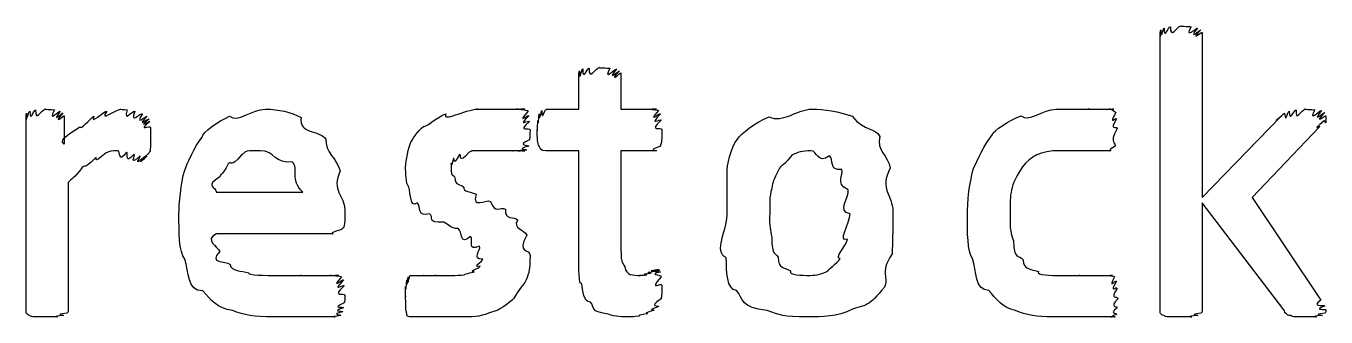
# Model space of a CAD drawing. Header units: millimetres. Extents: x 0 to 216, y 0 to 279.
# Drawn here: x 183.39 to 194.45, y 86.07 to 88.54 of the extents above; entities that cross this region are included whole.
import ezdxf

# ---------------------------------------------------------------- set-up
doc = ezdxf.new("R2010")
doc.units = ezdxf.units.MM
doc.layers.get('0').update_dxf_attribs({"linetype": 'CONTINUOUS'})

msp = doc.modelspace()

# ---------------------------------------------------------------- linework, layer by layer
at = {"color": 0}
for p, q in [((193.04, 86.1247), (193.04, 88.4837)), ((193.398, 88.4837), (193.398, 87.0839)), ((188.094, 87.8336), (188.094, 88.1422)), ((188.452, 88.1422), (188.452, 87.8336)), ((187.818, 87.8336), (188.094, 87.8336)), ((188.452, 87.8336), (188.756, 87.8336)), ((183.391, 86.1247), (183.391, 87.7782)), ((183.716, 87.7782), (183.716, 87.5358)), ((193.398, 87.0839), (194.065, 87.7672)), ((184.449, 87.5965), (184.449, 87.5965)), ((194.396, 87.6847), (193.822, 87.0839)), ((188.094, 87.4808), (187.813, 87.4808)), ((188.094, 86.5875), (188.094, 87.4808)), ((188.756, 87.4808), (188.452, 87.4808)), ((188.452, 87.4808), (188.452, 86.7089)), ((183.749, 87.2105), (183.749, 86.1247)), ((185.011, 87.128), (185.745, 87.128)), ((193.822, 87.0839), (194.407, 86.2129)), ((186.103, 86.9791), (186.103, 86.9184)), ((190.402, 86.946), (190.402, 86.946)), ((190.766, 86.9678), (190.766, 86.9678)), ((194.093, 86.13), (193.398, 87.0398)), ((193.398, 87.0398), (193.398, 86.1247)), ((185.998, 86.7752), (185.011, 86.7752)), ((187.679, 86.5875), (187.679, 86.5875)), ((188.8, 86.3395), (188.8, 86.3395)), ((192.679, 86.2238), (192.679, 86.2238)), ((194.451, 86.13), (194.451, 86.13))]:
    msp.add_line(p, q, dxfattribs=at)
for points in [[(193.04, 88.4837), (193.04, 88.3916), (193.041, 88.4975), (193.045, 88.5059)], [(193.045, 88.5059), (193.051, 88.4068), (193.062, 88.5183), (193.073, 88.5225)], [(193.073, 88.5225), (193.076, 88.4178), (193.106, 88.5335), (193.128, 88.5335)], [(193.128, 88.5335), (193.124, 88.4206), (193.183, 88.5391), (193.216, 88.5391)], [(193.216, 88.5391), (193.194, 88.5391), (193.282, 88.5363), (193.304, 88.5335)], [(193.304, 88.5335), (193.241, 88.4178), (193.348, 88.5292), (193.359, 88.5225)], [(193.359, 88.5225), (193.267, 88.4068), (193.383, 88.5126), (193.387, 88.5059)], [(193.387, 88.5059), (193.278, 88.3955), (193.398, 88.495), (193.398, 88.4837)], [(188.094, 88.1422), (188.094, 88.0428), (188.095, 88.1503), (188.099, 88.1585)], [(188.099, 88.1585), (188.105, 88.0565), (188.116, 88.1712), (188.127, 88.175)], [(188.127, 88.175), (188.13, 88.065), (188.16, 88.1807), (188.182, 88.1807)], [(188.182, 88.1807), (188.178, 88.0678), (188.237, 88.1863), (188.27, 88.1863)], [(188.27, 88.1863), (188.248, 88.1863), (188.336, 88.1835), (188.359, 88.1807)], [(188.359, 88.1807), (188.295, 88.065), (188.403, 88.1779), (188.414, 88.175)], [(188.414, 88.175), (188.321, 88.0565), (188.437, 88.1655), (188.441, 88.1585)], [(188.441, 88.1585), (188.332, 88.0428), (188.452, 88.1447), (188.452, 88.1422)], [(183.396, 87.8004), (183.398, 87.7013), (183.408, 87.8127), (183.424, 87.817)], [(183.424, 87.817), (183.426, 87.7122), (183.454, 87.8279), (183.473, 87.8279)], [(183.473, 87.8279), (183.468, 87.715), (183.523, 87.8336), (183.556, 87.8336)], [(183.556, 87.8336), (183.53, 87.8336), (183.611, 87.8307), (183.633, 87.8279)], [(183.633, 87.8279), (183.574, 87.7122), (183.672, 87.8237), (183.683, 87.817)], [(183.683, 87.817), (183.596, 87.7013), (183.701, 87.8071), (183.705, 87.8004)], [(183.969, 87.7729), (183.931, 87.697), (184.042, 87.8085), (184.08, 87.817)], [(184.08, 87.817), (184.008, 87.715), (184.158, 87.8336), (184.196, 87.8336)], [(184.196, 87.8336), (184.176, 87.8336), (184.229, 87.8307), (184.251, 87.8279)], [(184.251, 87.8279), (184.22, 87.7122), (184.295, 87.8237), (184.317, 87.817)], [(184.317, 87.817), (184.269, 87.697), (184.363, 87.8018), (184.383, 87.7947)], [(185.122, 87.7729), (185.188, 87.715), (185.316, 87.8336), (185.43, 87.8336)], [(185.43, 87.8336), (185.536, 87.8336), (185.648, 87.8085), (185.733, 87.7616)], [(186.963, 87.7947), (186.925, 87.715), (187.129, 87.8336), (187.233, 87.8336)], [(187.233, 87.8336), (187.19, 87.8336), (187.321, 87.8336), (187.365, 87.8336)], [(187.365, 87.8336), (187.395, 87.8336), (187.449, 87.8336), (187.486, 87.8336)], [(187.486, 87.8336), (187.47, 87.8336), (187.554, 87.8336), (187.58, 87.8336)], [(187.58, 87.8336), (187.521, 87.8336), (187.624, 87.8336), (187.635, 87.8336)], [(187.635, 87.8336), (187.547, 87.8336), (187.658, 87.8279), (187.663, 87.817)], [(187.663, 87.817), (187.554, 87.6928), (187.668, 87.7919), (187.668, 87.7782)], [(187.758, 87.7947), (187.759, 87.7037), (187.772, 87.8184), (187.78, 87.8223)], [(187.78, 87.8223), (187.777, 87.715), (187.803, 87.8336), (187.818, 87.8336)], [(188.756, 87.8336), (188.659, 87.8336), (188.768, 87.8293), (188.772, 87.8223)], [(188.772, 87.8223), (188.67, 87.7037), (188.784, 87.8085), (188.788, 87.7947)], [(189.713, 87.7672), (189.831, 87.715), (189.956, 87.8336), (190.077, 87.8336)], [(190.077, 87.8336), (190.184, 87.8336), (190.304, 87.8127), (190.419, 87.7729)], [(191.857, 87.7782), (191.914, 87.715), (192.048, 87.8336), (192.155, 87.8336)], [(192.155, 87.8336), (192.189, 87.8336), (192.256, 87.8336), (192.304, 87.8336)], [(192.304, 87.8336), (192.289, 87.8336), (192.4, 87.8336), (192.442, 87.8336)], [(192.442, 87.8336), (192.37, 87.8336), (192.519, 87.8336), (192.552, 87.8336)], [(192.552, 87.8336), (192.553, 87.8336), (192.607, 87.8336), (192.618, 87.8336)], [(192.618, 87.8336), (192.58, 87.8336), (192.641, 87.8336), (192.646, 87.8336)], [(192.646, 87.8336), (192.591, 87.8336), (192.658, 87.8237), (192.662, 87.8057)], [(194.098, 87.8004), (194.109, 87.7013), (194.122, 87.8127), (194.137, 87.817)], [(194.137, 87.817), (194.142, 87.7122), (194.175, 87.8279), (194.197, 87.8279)], [(194.197, 87.8279), (194.186, 87.715), (194.244, 87.8336), (194.274, 87.8336)], [(194.274, 87.8336), (194.248, 87.8336), (194.335, 87.8307), (194.357, 87.8279)], [(194.357, 87.8279), (194.292, 87.7122), (194.397, 87.8251), (194.412, 87.8223)], [(194.412, 87.8223), (194.321, 87.7037), (194.436, 87.8127), (194.44, 87.8057)], [(183.391, 87.7782), (183.391, 87.6861), (183.392, 87.7919), (183.396, 87.8004)], [(183.705, 87.8004), (183.607, 87.6861), (183.716, 87.7852), (183.716, 87.7782)], [(183.848, 87.6847), (183.857, 87.6529), (183.932, 87.7507), (183.969, 87.7729)], [(184.383, 87.7947), (184.306, 87.6819), (184.413, 87.7796), (184.422, 87.7729)], [(184.422, 87.7729), (184.319, 87.6681), (184.434, 87.7577), (184.438, 87.7507)], [(184.438, 87.7507), (184.328, 87.6572), (184.444, 87.7397), (184.444, 87.7288)], [(184.444, 87.7288), (184.331, 87.6349), (184.449, 87.7013), (184.449, 87.679)], [(184.89, 87.5965), (184.886, 87.6349), (185.029, 87.7316), (185.122, 87.7729)], [(185.733, 87.7616), (185.706, 87.624), (185.888, 87.6572), (185.943, 87.5799)], [(186.775, 87.69), (186.775, 87.6639), (186.888, 87.7686), (186.963, 87.7947)], [(187.668, 87.7782), (187.558, 87.6681), (187.674, 87.7507), (187.674, 87.7288)], [(187.674, 87.7288), (187.561, 87.6268), (187.679, 87.6861), (187.679, 87.6572)], [(187.741, 87.6572), (187.741, 87.6307), (187.743, 87.7175), (187.747, 87.7397)], [(187.747, 87.7397), (187.748, 87.6748), (187.754, 87.7796), (187.758, 87.7947)], [(188.788, 87.7947), (188.678, 87.6748), (188.794, 87.7616), (188.794, 87.7397)], [(188.794, 87.7397), (188.681, 87.6307), (188.8, 87.69), (188.8, 87.6572)], [(189.443, 87.5799), (189.476, 87.6268), (189.595, 87.7231), (189.713, 87.7672)], [(190.419, 87.7729), (190.535, 87.6378), (190.614, 87.679), (190.656, 87.6018)], [(191.615, 87.6184), (191.612, 87.6459), (191.765, 87.7454), (191.857, 87.7782)], [(192.662, 87.8057), (192.597, 87.6819), (192.668, 87.7729), (192.668, 87.7507)], [(192.668, 87.7507), (192.601, 87.6378), (192.673, 87.7013), (192.673, 87.6681)], [(194.065, 87.7672), (193.969, 87.6861), (194.087, 87.7919), (194.098, 87.8004)], [(194.434, 87.7341), (194.315, 87.6349), (194.414, 87.7023), (194.396, 87.6847)], [(194.44, 87.8057), (194.332, 87.69), (194.451, 87.7895), (194.451, 87.7782)], [(194.451, 87.7782), (194.451, 87.6639), (194.445, 87.7478), (194.434, 87.7341)], [(183.716, 87.5358), (183.655, 87.5799), (183.807, 87.6473), (183.848, 87.6847)], [(184.449, 87.679), (184.449, 87.5937), (184.449, 87.6321), (184.449, 87.5965)], [(184.449, 87.5965), (184.449, 87.5249), (184.449, 87.5358), (184.449, 87.5136)], [(184.741, 87.3153), (184.76, 87.3622), (184.827, 87.5192), (184.89, 87.5965)], [(186.659, 87.5358), (186.672, 87.5757), (186.723, 87.6459), (186.775, 87.69)], [(187.679, 87.6572), (187.679, 87.569), (187.676, 87.5993), (187.674, 87.5743)], [(187.758, 87.5192), (187.741, 87.5358), (187.741, 87.5937), (187.741, 87.6572)], [(188.8, 87.6572), (188.8, 87.5358), (188.795, 87.5482), (188.788, 87.5192)], [(190.656, 87.6018), (190.619, 87.4875), (190.729, 87.4377), (190.744, 87.3319)], [(191.455, 87.3372), (191.477, 87.3813), (191.549, 87.5439), (191.615, 87.6184)], [(192.673, 87.6681), (192.601, 87.5358), (192.668, 87.5482), (192.657, 87.5192)], [(184.449, 87.5136), (184.449, 87.4808), (184.445, 87.4751), (184.438, 87.4642)], [(185.943, 87.5799), (185.933, 87.4695), (186.038, 87.4116), (186.064, 87.3097)], [(186.621, 87.3538), (186.621, 87.3442), (186.633, 87.4808), (186.659, 87.5358)], [(187.652, 87.4861), (187.538, 87.4808), (187.642, 87.4808), (187.635, 87.4808)], [(187.668, 87.5192), (187.55, 87.4917), (187.658, 87.4931), (187.652, 87.4861)], [(187.674, 87.5743), (187.558, 87.5206), (187.671, 87.533), (187.668, 87.5192)], [(187.813, 87.4808), (187.766, 87.4808), (187.772, 87.4931), (187.758, 87.5192)], [(188.788, 87.5192), (188.667, 87.4808), (188.769, 87.4808), (188.756, 87.4808)], [(189.355, 87.2987), (189.355, 87.351), (189.384, 87.5026), (189.443, 87.5799)], [(192.657, 87.5192), (192.58, 87.4808), (192.632, 87.4808), (192.618, 87.4808)], [(183.981, 87.4201), (183.867, 87.3044), (183.91, 87.3732), (183.87, 87.3372)], [(184.074, 87.4642), (183.934, 87.3442), (184.013, 87.442), (183.981, 87.4201)], [(184.173, 87.4808), (184.114, 87.4808), (184.107, 87.4751), (184.074, 87.4642)], [(184.245, 87.4695), (184.173, 87.3622), (184.198, 87.4808), (184.173, 87.4808)], [(184.311, 87.4529), (184.22, 87.351), (184.27, 87.4656), (184.245, 87.4695)], [(184.361, 87.4367), (184.258, 87.34), (184.329, 87.449), (184.311, 87.4529)], [(184.399, 87.431), (184.287, 87.3291), (184.375, 87.4324), (184.361, 87.4367)], [(184.422, 87.4367), (184.308, 87.3291), (184.41, 87.431), (184.399, 87.431)], [(184.438, 87.4642), (184.319, 87.34), (184.428, 87.4434), (184.422, 87.4367)], [(185.226, 87.4476), (185.122, 87.322), (185.143, 87.4035), (185.111, 87.3704)], [(185.386, 87.4808), (185.213, 87.4808), (185.273, 87.4695), (185.226, 87.4476)], [(185.656, 87.3869), (185.51, 87.3622), (185.507, 87.4808), (185.386, 87.4808)], [(185.745, 87.128), (185.631, 87.2381), (185.718, 87.3234), (185.656, 87.3869)], [(187.029, 87.4145), (186.998, 87.3069), (187.012, 87.3898), (187.012, 87.376)], [(187.012, 87.376), (186.998, 87.2451), (187.021, 87.2878), (187.04, 87.2546)], [(187.078, 87.4476), (187.021, 87.3333), (187.04, 87.4282), (187.029, 87.4145)], [(187.161, 87.4695), (187.065, 87.351), (187.1, 87.4586), (187.078, 87.4476)], [(187.282, 87.4808), (187.135, 87.4808), (187.197, 87.4765), (187.161, 87.4695)], [(187.42, 87.4808), (187.348, 87.4808), (187.333, 87.4808), (187.282, 87.4808)], [(187.525, 87.4808), (187.428, 87.4808), (187.46, 87.4808), (187.42, 87.4808)], [(187.597, 87.4808), (187.488, 87.4808), (187.554, 87.4808), (187.525, 87.4808)], [(187.635, 87.4808), (187.525, 87.4808), (187.614, 87.4808), (187.597, 87.4808)], [(189.906, 87.442), (189.799, 87.3111), (189.83, 87.3788), (189.802, 87.3319)], [(190.066, 87.4808), (190.001, 87.4808), (189.95, 87.467), (189.906, 87.442)], [(190.226, 87.4367), (190.126, 87.3622), (190.128, 87.4808), (190.066, 87.4808)], [(190.331, 87.3206), (190.215, 87.3069), (190.27, 87.4102), (190.226, 87.4367)], [(192.183, 87.4808), (192.02, 87.4808), (191.941, 87.4339), (191.868, 87.3428)], [(192.354, 87.4808), (192.223, 87.4808), (192.249, 87.4808), (192.183, 87.4808)], [(192.475, 87.4808), (192.436, 87.4808), (192.4, 87.4808), (192.354, 87.4808)], [(192.563, 87.4808), (192.505, 87.4808), (192.51, 87.4808), (192.475, 87.4808)], [(192.618, 87.4808), (192.549, 87.4808), (192.585, 87.4808), (192.563, 87.4808)], [(183.87, 87.3372), (183.79, 87.2338), (183.793, 87.2613), (183.749, 87.2105)], [(184.692, 86.946), (184.692, 87.0246), (184.708, 87.2049), (184.741, 87.3153)], [(185.111, 87.3704), (185.058, 87.2603), (185.057, 87.3044), (185.039, 87.2603)], [(186.064, 87.3097), (185.984, 87.1456), (186.103, 87.0962), (186.103, 86.9791)], [(186.648, 87.1721), (186.621, 87.2077), (186.621, 87.2836), (186.621, 87.3538)], [(189.355, 86.935), (189.355, 87.0133), (189.355, 87.1883), (189.355, 87.2987)], [(189.802, 87.3319), (189.741, 87.2162), (189.749, 87.2271), (189.735, 87.1608)], [(190.386, 87.1499), (190.266, 87.2077), (190.355, 87.2726), (190.331, 87.3206)], [(190.744, 87.3319), (190.647, 87.1569), (190.766, 87.103), (190.766, 86.9678)], [(191.4, 86.9294), (191.4, 87.0398), (191.418, 87.2271), (191.455, 87.3372)], [(191.868, 87.3428), (191.759, 87.1788), (191.764, 87.1181), (191.764, 86.946)], [(185.039, 87.2603), (184.904, 87.1746), (185.011, 87.1746), (185.011, 87.128)], [(186.72, 87.0398), (186.656, 86.9872), (186.666, 87.1195), (186.648, 87.1721)], [(187.04, 87.2546), (187.04, 87.183), (187.087, 87.1968), (187.117, 87.1721)], [(187.117, 87.1721), (187.102, 87.1347), (187.185, 87.1291), (187.222, 87.1114)], [(189.735, 87.1608), (189.714, 87.0864), (189.719, 87.0299), (189.719, 86.9569)], [(187.222, 87.1114), (187.179, 86.9805), (187.302, 87.0726), (187.343, 87.0507)], [(187.343, 87.0507), (187.381, 86.9403), (187.428, 87.0095), (187.47, 86.9844)], [(190.402, 86.946), (190.288, 86.9625), (190.397, 87.0864), (190.386, 87.1499)], [(184.741, 86.56), (184.692, 86.6235), (184.692, 86.7985), (184.692, 86.946)], [(186.825, 86.946), (186.72, 86.9142), (186.753, 87.0024), (186.72, 87.0398)], [(186.946, 86.8743), (186.797, 86.8634), (186.865, 86.9199), (186.825, 86.946)], [(187.47, 86.9844), (187.462, 86.8881), (187.544, 86.9266), (187.574, 86.8909)], [(189.349, 86.571), (189.236, 86.6278), (189.355, 86.7985), (189.355, 86.935)], [(189.719, 86.9569), (189.714, 86.8218), (189.724, 86.8137), (189.735, 86.7473)], [(190.38, 86.7311), (190.288, 86.6937), (190.402, 86.8687), (190.402, 86.946)], [(190.766, 86.9678), (190.766, 86.771), (190.763, 86.7145), (190.76, 86.6041)], [(191.764, 86.946), (191.759, 86.7999), (191.772, 86.7805), (191.791, 86.7145)], [(186.103, 86.9184), (186.103, 86.8193), (186.092, 86.8303), (186.069, 86.808)], [(187.067, 86.8193), (186.998, 86.8218), (186.99, 86.8549), (186.946, 86.8743)], [(187.574, 86.8909), (187.525, 86.8193), (187.632, 86.8151), (187.652, 86.7639)], [(191.444, 86.5657), (191.4, 86.6235), (191.4, 86.7929), (191.4, 86.9294)], [(185.011, 86.7752), (184.904, 86.7198), (185.02, 86.6704), (185.039, 86.6263)], [(186.069, 86.808), (185.94, 86.7752), (186.023, 86.7752), (185.998, 86.7752)], [(187.172, 86.753), (187.076, 86.6676), (187.107, 86.7999), (187.067, 86.8193)], [(187.249, 86.6704), (187.139, 86.6207), (187.205, 86.7311), (187.172, 86.753)], [(187.652, 86.7639), (187.561, 86.6013), (187.679, 86.6567), (187.679, 86.5875)], [(189.735, 86.7473), (189.737, 86.5766), (189.764, 86.6278), (189.79, 86.5766)], [(190.319, 86.5657), (190.262, 86.5657), (190.369, 86.6676), (190.38, 86.7311)], [(191.791, 86.7145), (191.797, 86.5547), (191.837, 86.5988), (191.874, 86.5547)], [(185.039, 86.6263), (184.941, 86.5173), (185.086, 86.5491), (185.127, 86.5159)], [(187.277, 86.56), (187.175, 86.5572), (187.267, 86.6401), (187.249, 86.6704)], [(188.452, 86.7089), (188.45, 86.5173), (188.463, 86.541), (188.485, 86.4941)], [(190.76, 86.6041), (190.645, 86.4362), (190.738, 86.403), (190.694, 86.323)], [(184.895, 86.2902), (184.76, 86.2902), (184.777, 86.4528), (184.741, 86.56)], [(185.127, 86.5159), (185.14, 86.4553), (185.221, 86.4623), (185.287, 86.4443)], [(187.205, 86.4553), (187.15, 86.4553), (187.244, 86.4803), (187.255, 86.4994)], [(187.255, 86.4994), (187.175, 86.4912), (187.277, 86.5382), (187.277, 86.56)], [(187.679, 86.5875), (187.679, 86.4471), (187.664, 86.4277), (187.635, 86.3618)], [(188.116, 86.3561), (188.094, 86.3258), (188.094, 86.4994), (188.094, 86.5875)], [(188.485, 86.4941), (188.498, 86.4224), (188.554, 86.4224), (188.618, 86.4224)], [(189.437, 86.2954), (189.351, 86.2969), (189.349, 86.4637), (189.349, 86.571)], [(189.79, 86.5766), (189.787, 86.4775), (189.851, 86.4898), (189.895, 86.4609)], [(190.215, 86.4609), (190.207, 86.4732), (190.293, 86.5216), (190.319, 86.5657)], [(191.582, 86.2954), (191.462, 86.2926), (191.477, 86.4581), (191.444, 86.5657)], [(191.874, 86.5547), (191.87, 86.4665), (191.954, 86.4775), (192.006, 86.4553)], [(185.287, 86.4443), (185.272, 86.4224), (185.433, 86.4224), (185.529, 86.4224)], [(185.529, 86.4224), (185.563, 86.4224), (185.674, 86.4224), (185.733, 86.4224)], [(185.733, 86.4224), (185.68, 86.4224), (185.841, 86.4224), (185.882, 86.4224)], [(185.882, 86.4224), (185.882, 86.4224), (185.961, 86.4224), (185.987, 86.4224)], [(185.987, 86.4224), (185.937, 86.4224), (186.038, 86.4224), (186.053, 86.4224)], [(186.053, 86.4224), (185.962, 86.4224), (186.071, 86.4182), (186.075, 86.4112)], [(186.075, 86.4112), (185.973, 86.2926), (186.087, 86.3974), (186.092, 86.3836)], [(186.092, 86.3836), (185.981, 86.2679), (186.097, 86.3561), (186.097, 86.3342)], [(186.621, 86.3286), (186.624, 86.2637), (186.628, 86.3685), (186.632, 86.3836)], [(186.632, 86.3836), (186.632, 86.2926), (186.639, 86.4073), (186.643, 86.4112)], [(186.643, 86.4112), (186.639, 86.3039), (186.651, 86.4224), (186.659, 86.4224)], [(186.659, 86.4224), (186.656, 86.4224), (186.684, 86.4224), (186.703, 86.4224)], [(186.703, 86.4224), (186.698, 86.4224), (186.749, 86.4224), (186.775, 86.4224)], [(186.775, 86.4224), (186.753, 86.4224), (186.839, 86.4224), (186.88, 86.4224)], [(186.88, 86.4224), (186.833, 86.4224), (186.965, 86.4224), (187.018, 86.4224)], [(187.018, 86.4224), (187.042, 86.4224), (187.092, 86.4235), (187.123, 86.4277)], [(187.123, 86.4277), (187.106, 86.4334), (187.183, 86.4443), (187.205, 86.4553)], [(188.618, 86.4224), (188.582, 86.4224), (188.657, 86.4235), (188.673, 86.4277)], [(188.673, 86.4277), (188.612, 86.4334), (188.7, 86.4401), (188.711, 86.4443)], [(188.711, 86.4443), (188.637, 86.4443), (188.736, 86.4567), (188.744, 86.4609)], [(188.744, 86.4609), (188.656, 86.4553), (188.764, 86.4718), (188.772, 86.4718)], [(188.772, 86.4718), (188.667, 86.4553), (188.779, 86.469), (188.783, 86.4665)], [(188.783, 86.4665), (188.674, 86.4514), (188.788, 86.4609), (188.788, 86.45)], [(188.788, 86.45), (188.678, 86.4334), (188.794, 86.4291), (188.794, 86.4112)], [(188.794, 86.4112), (188.681, 86.2789), (188.8, 86.3685), (188.8, 86.3395)], [(189.895, 86.4609), (189.876, 86.4224), (189.994, 86.4224), (190.06, 86.4224)], [(190.06, 86.4224), (190.118, 86.4224), (190.17, 86.4348), (190.215, 86.4609)], [(192.006, 86.4553), (191.976, 86.4224), (192.122, 86.4224), (192.188, 86.4224)], [(192.188, 86.4224), (192.227, 86.4224), (192.311, 86.4224), (192.359, 86.4224)], [(192.359, 86.4224), (192.322, 86.4224), (192.448, 86.4224), (192.486, 86.4224)], [(192.486, 86.4224), (192.513, 86.4224), (192.552, 86.4224), (192.574, 86.4224)], [(192.574, 86.4224), (192.56, 86.4224), (192.619, 86.4224), (192.635, 86.4224)], [(192.635, 86.4224), (192.582, 86.4224), (192.647, 86.4182), (192.651, 86.4112)], [(192.651, 86.4112), (192.593, 86.2902), (192.664, 86.3907), (192.668, 86.3727)], [(185.149, 86.1247), (185.014, 86.1427), (184.965, 86.2157), (184.895, 86.2902)], [(186.097, 86.3342), (185.984, 86.2238), (186.103, 86.2845), (186.103, 86.2513)], [(186.621, 86.2461), (186.621, 86.2196), (186.621, 86.3064), (186.621, 86.3286)], [(187.635, 86.3618), (187.506, 86.202), (187.569, 86.2461), (187.514, 86.202)], [(188.193, 86.1963), (188.127, 86.1977), (188.134, 86.2926), (188.116, 86.3561)], [(188.8, 86.3395), (188.8, 86.202), (188.797, 86.2528), (188.794, 86.2238)], [(189.697, 86.1247), (189.468, 86.1466), (189.495, 86.221), (189.437, 86.2954)], [(190.694, 86.323), (190.556, 86.1579), (190.559, 86.1797), (190.424, 86.1356)], [(191.808, 86.1247), (191.7, 86.1466), (191.644, 86.221), (191.582, 86.2954)], [(192.668, 86.3727), (192.601, 86.257), (192.673, 86.3367), (192.673, 86.312)], [(192.673, 86.312), (192.604, 86.2044), (192.679, 86.257), (192.679, 86.2238)], [(186.097, 86.1907), (185.981, 86.1356), (186.095, 86.1603), (186.092, 86.1466)], [(186.103, 86.2513), (186.103, 86.1688), (186.1, 86.2087), (186.097, 86.1907)], [(186.627, 86.1138), (186.621, 86.1314), (186.621, 86.1907), (186.621, 86.2461)], [(187.514, 86.202), (187.399, 86.1138), (187.399, 86.1247), (187.326, 86.1025)], [(188.331, 86.0972), (188.196, 86.1095), (188.229, 86.1522), (188.193, 86.1963)], [(188.772, 86.1579), (188.656, 86.1162), (188.751, 86.1356), (188.733, 86.1247)], [(188.794, 86.2238), (188.674, 86.1427), (188.783, 86.1716), (188.772, 86.1579)], [(192.679, 86.2238), (192.604, 86.1427), (192.676, 86.1688), (192.673, 86.1466)], [(194.407, 86.2129), (194.318, 86.1466), (194.432, 86.1769), (194.44, 86.1632)], [(194.44, 86.1632), (194.332, 86.1205), (194.451, 86.1413), (194.451, 86.13)], [(183.396, 86.1025), (183.391, 86.0986), (183.391, 86.1162), (183.391, 86.1247)], [(183.424, 86.0806), (183.402, 86.0834), (183.403, 86.0944), (183.396, 86.1025)], [(183.479, 86.0697), (183.426, 86.0721), (183.437, 86.0764), (183.424, 86.0806)], [(183.567, 86.0697), (183.475, 86.0697), (183.504, 86.0697), (183.479, 86.0697)], [(183.655, 86.0697), (183.545, 86.0697), (183.603, 86.0697), (183.567, 86.0697)], [(183.71, 86.0806), (183.592, 86.0721), (183.68, 86.0721), (183.655, 86.0697)], [(183.738, 86.1025), (183.618, 86.0834), (183.724, 86.0873), (183.71, 86.0806)], [(183.749, 86.1247), (183.746, 86.0986), (183.745, 86.1095), (183.738, 86.1025)], [(185.496, 86.0697), (185.331, 86.0697), (185.248, 86.0873), (185.149, 86.1247)], [(185.711, 86.0697), (185.54, 86.0697), (185.573, 86.0697), (185.496, 86.0697)], [(185.888, 86.0697), (185.79, 86.0697), (185.777, 86.0697), (185.711, 86.0697)], [(186.014, 86.0697), (185.893, 86.0697), (185.939, 86.0697), (185.888, 86.0697)], [(186.069, 86.0806), (185.959, 86.0697), (186.048, 86.0697), (186.014, 86.0697)], [(186.086, 86.1138), (185.97, 86.0873), (186.077, 86.0915), (186.069, 86.0806)], [(186.092, 86.1466), (185.977, 86.1095), (186.089, 86.1247), (186.086, 86.1138)], [(186.654, 86.0697), (186.632, 86.0697), (186.633, 86.0834), (186.627, 86.1138)], [(186.715, 86.0697), (186.656, 86.0697), (186.668, 86.0697), (186.654, 86.0697)], [(186.808, 86.0697), (186.709, 86.0697), (186.739, 86.0697), (186.715, 86.0697)], [(186.94, 86.0697), (186.786, 86.0697), (186.848, 86.0697), (186.808, 86.0697)], [(187.095, 86.0697), (186.998, 86.0697), (186.987, 86.0697), (186.94, 86.0697)], [(187.326, 86.1025), (187.256, 86.0697), (187.179, 86.0697), (187.095, 86.0697)], [(188.524, 86.0697), (188.425, 86.0697), (188.386, 86.0778), (188.331, 86.0972)], [(188.601, 86.075), (188.524, 86.0697), (188.549, 86.0697), (188.524, 86.0697)], [(188.673, 86.0972), (188.575, 86.0806), (188.626, 86.082), (188.601, 86.075)], [(188.733, 86.1247), (188.619, 86.0944), (188.695, 86.1039), (188.673, 86.0972)], [(190.044, 86.0697), (189.818, 86.0697), (189.814, 86.0873), (189.697, 86.1247)], [(190.424, 86.1356), (190.288, 86.0697), (190.165, 86.0697), (190.044, 86.0697)], [(192.122, 86.0697), (191.998, 86.0697), (191.899, 86.0873), (191.808, 86.1247)], [(192.282, 86.0697), (192.171, 86.0697), (192.177, 86.0697), (192.122, 86.0697)], [(192.431, 86.0697), (192.278, 86.0697), (192.337, 86.0697), (192.282, 86.0697)], [(192.552, 86.0697), (192.487, 86.0697), (192.477, 86.0697), (192.431, 86.0697)], [(192.629, 86.0697), (192.557, 86.0697), (192.588, 86.0697), (192.552, 86.0697)], [(192.657, 86.0697), (192.586, 86.0697), (192.643, 86.0697), (192.629, 86.0697)], [(192.668, 86.0915), (192.597, 86.0697), (192.664, 86.0697), (192.657, 86.0697)], [(192.673, 86.1466), (192.601, 86.0986), (192.67, 86.1053), (192.668, 86.0915)], [(193.045, 86.0972), (193.04, 86.0944), (193.04, 86.1138), (193.04, 86.1247)], [(193.073, 86.0806), (193.051, 86.0834), (193.052, 86.0929), (193.045, 86.0972)], [(193.128, 86.0697), (193.076, 86.0721), (193.087, 86.0764), (193.073, 86.0806)], [(193.216, 86.0697), (193.124, 86.0697), (193.153, 86.0697), (193.128, 86.0697)], [(193.304, 86.0697), (193.194, 86.0697), (193.252, 86.0697), (193.216, 86.0697)], [(193.359, 86.0806), (193.241, 86.0721), (193.329, 86.0721), (193.304, 86.0697)], [(193.387, 86.1025), (193.267, 86.0834), (193.373, 86.0873), (193.359, 86.0806)], [(193.398, 86.1247), (193.395, 86.0986), (193.394, 86.1095), (193.387, 86.1025)], [(194.115, 86.0972), (194.101, 86.0986), (194.099, 86.1191), (194.093, 86.13)], [(194.153, 86.0806), (194.12, 86.0806), (194.125, 86.0887), (194.115, 86.0972)], [(194.208, 86.0697), (194.149, 86.0721), (194.167, 86.0764), (194.153, 86.0806)], [(194.291, 86.0697), (194.193, 86.0697), (194.23, 86.0697), (194.208, 86.0697)], [(194.368, 86.0697), (194.259, 86.0697), (194.324, 86.0697), (194.291, 86.0697)], [(194.418, 86.0806), (194.299, 86.0721), (194.39, 86.0721), (194.368, 86.0697)], [(194.44, 86.1025), (194.321, 86.0834), (194.429, 86.0873), (194.418, 86.0806)], [(194.451, 86.13), (194.451, 86.0986), (194.447, 86.1095), (194.44, 86.1025)]]:
    msp.add_open_spline(points, degree=3, dxfattribs=at)

doc.saveas('drawing.dxf')
